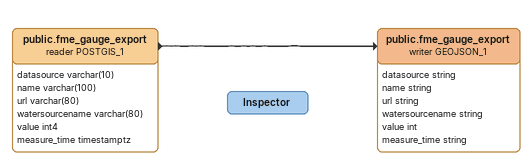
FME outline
public.fme_gauge_export (reader POSTGIS_1)
    attributes: datasource varchar(10), name varchar(100), url varchar(80), watersourcename varchar(80), value int4, measure_time timestamptz
    -> public.fme_gauge_export (writer GEOJSON_1)
public.fme_gauge_export (writer GEOJSON_1)
    attributes: datasource string, name string, url string, watersourcename string, value int, measure_time string
Inspector
